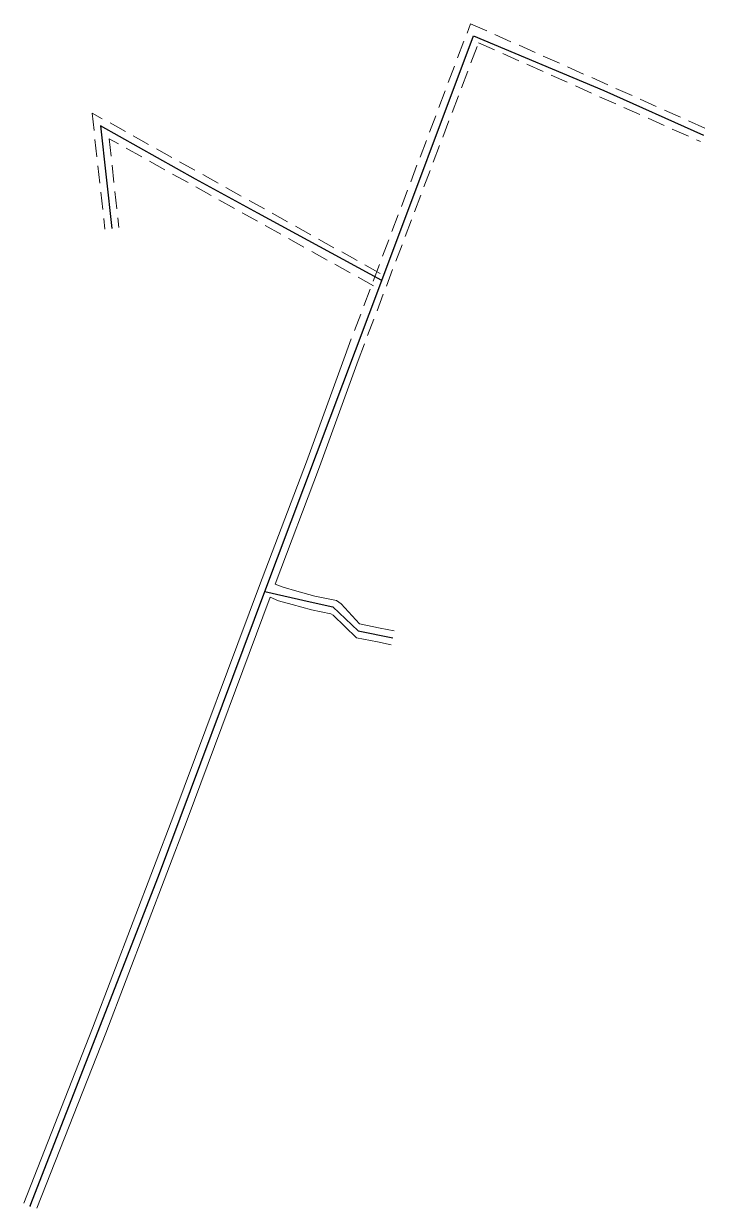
# Model space of a CAD drawing. Header units: millimetres. Extents: x 617836 to 617933, y 4068640 to 4068808.
import ezdxf

# ---------------------------------------------------------------- set-up
doc = ezdxf.new("R2010")
doc.units = ezdxf.units.MM
doc.header["$LTSCALE"] = 5
doc.linetypes.add('DASHED', pattern=[0.75, 0.5, -0.25])
doc.linetypes.add('DUZ', pattern=[500, 500])
for name, color, linetype, lineweight in [('FERE', 1, 'Continuous', 0), ('GALERI', 3, 'Continuous', 0), ('GEOFENCE', 3, 'Continuous', 0), ('INIT_COORD', 5, 'Continuous', 0), ('KENAR', 4, 'Continuous', 0)]:
    doc.layers.add(name, color=color, linetype=linetype, lineweight=lineweight)

msp = doc.modelspace()

# ---------------------------------------------------------------- linework, layer by layer
at = {"layer": 'FERE', "linetype": 'DUZ'}
for p, q in [((617881.33, 4068725.9, 599.5), (617883.92, 4068723.06, 603.7)), ((617883.51, 4068721.1, 603.7), (617880.18, 4068724.27, 599.5))]:
    msp.add_line(p, q, dxfattribs=at)
at = {"layer": 'FERE', "lineweight": 0}
for p, q in [((617886.86, 4068722.45, 603.7), (617883.92, 4068723.06, 603.7)), ((617888.82, 4068722.05, 603.7), (617886.86, 4068722.45, 603.7)), ((617886.45, 4068720.5, 603.7), (617883.51, 4068721.1, 603.7)), ((617888.41, 4068720.09, 603.7), (617886.45, 4068720.5, 603.7))]:
    msp.add_line(p, q, dxfattribs=at)
at = {"layer": 'GALERI', "lineweight": 0}
for p, q in [((617876.41, 4068745.98, 588.5), (617881.87, 4068761, 588.8)), ((617878.28, 4068745.28, 588.5), (617883.75, 4068760.32, 588.8)), ((617869.79, 4068728.48, 588), (617876.41, 4068745.98, 588.5)), ((617872, 4068728.69, 588), (617878.28, 4068745.28, 588.5)), ((617872, 4068728.69, 588), (617873.13, 4068728.23, 588)), ((617857.68, 4068696.03, 587.2), (617869.79, 4068728.48, 588)), ((617873.13, 4068728.23, 588), (617875.05, 4068727.69, 594.2)), ((617875.05, 4068727.69, 594.2), (617877.62, 4068726.98, 599.4)), ((617877.62, 4068726.98, 599.4), (617880.68, 4068726.37, 599.5)), ((617859.55, 4068695.33, 587.2), (617871.3, 4068726.81, 588)), ((617871.3, 4068726.81, 588), (617872.48, 4068726.33, 588)), ((617872.48, 4068726.33, 588), (617874.41, 4068725.8, 594.2)), ((617874.41, 4068725.8, 594.2), (617877.15, 4068725.04, 599.4)), ((617880.68, 4068726.37, 599.5), (617881.33, 4068725.9, 599.5)), ((617877.15, 4068725.04, 599.4), (617879.87, 4068724.49, 599.5)), ((617879.87, 4068724.49, 599.5), (617880.18, 4068724.27, 599.5)), ((617846.18, 4068665.89, 586.7), (617857.68, 4068696.03, 587.2)), ((617848.05, 4068665.17, 586.7), (617859.55, 4068695.33, 587.2)), ((617836.43, 4068641.12, 586.1), (617846.18, 4068665.89, 586.7)), ((617838.29, 4068640.39, 586.1), (617848.05, 4068665.17, 586.7))]:
    msp.add_line(p, q, dxfattribs=at)
at = {"layer": 'GEOFENCE', "linetype": 'DUZ', "lineweight": 30}
for p, q in [((617887.08, 4068771.6, 589.06), (617900.04, 4068806.24, 589.99)), ((617900.04, 4068806.24, 589.99), (617918.48, 4068798.48, 590)), ((617918.48, 4068798.48, 590), (617932.55, 4068792.17, 590)), ((617860.73, 4068785.93, 588.98), (617847.31, 4068793.5, 589)), ((617847.31, 4068793.5, 589), (617848.91, 4068778.99, 589)), ((617869.52, 4068781.15, 589.01), (617860.73, 4068785.93, 588.98)), ((617878.3, 4068776.37, 589.03), (617869.52, 4068781.15, 589.01)), ((617887.08, 4068771.6, 589.06), (617878.3, 4068776.37, 589.03)), ((617870.53, 4068727.62, 588), (617887.08, 4068771.6, 589.06)), ((617855.49, 4068687.35, 587.09), (617870.53, 4068727.62, 588)), ((617870.53, 4068727.62, 588), (617876.93, 4068726.18, 595.55)), ((617876.93, 4068726.18, 595.55), (617880.13, 4068725.46, 599.33)), ((617880.13, 4068725.46, 599.33), (617883.72, 4068722.08, 603.7)), ((617883.72, 4068722.08, 603.7), (617888.61, 4068721.07, 603.7)), ((617837.36, 4068640.76, 586.1), (617855.49, 4068687.35, 587.09))]:
    msp.add_line(p, q, dxfattribs=at)
at = {"layer": 'INIT_COORD', "linetype": 'DUZ', "lineweight": 30}
msp.add_point((617837.36, 4068640.76, 586.1), dxfattribs=at)
at = {"layer": 'KENAR', "linetype": 'DASHED'}
for p, q in [((617881.87, 4068761.02, 588.8), (617899.62, 4068807.94, 590)), ((617899.62, 4068807.94, 590), (617932.95, 4068793.09, 590)), ((617883.74, 4068760.31, 588.8), (617900.74, 4068805.25, 590)), ((617900.74, 4068805.25, 590), (617932.14, 4068791.26, 590)), ((617886.86, 4068772.61, 589), (617846.1, 4068795.31, 589)), ((617846.1, 4068795.31, 589), (617847.92, 4068778.88, 589)), ((617885.89, 4068770.87, 589), (617848.51, 4068791.68, 589)), ((617848.51, 4068791.68, 589), (617849.9, 4068779.1, 589))]:
    msp.add_line(p, q, dxfattribs=at)

doc.saveas('drawing.dxf')
